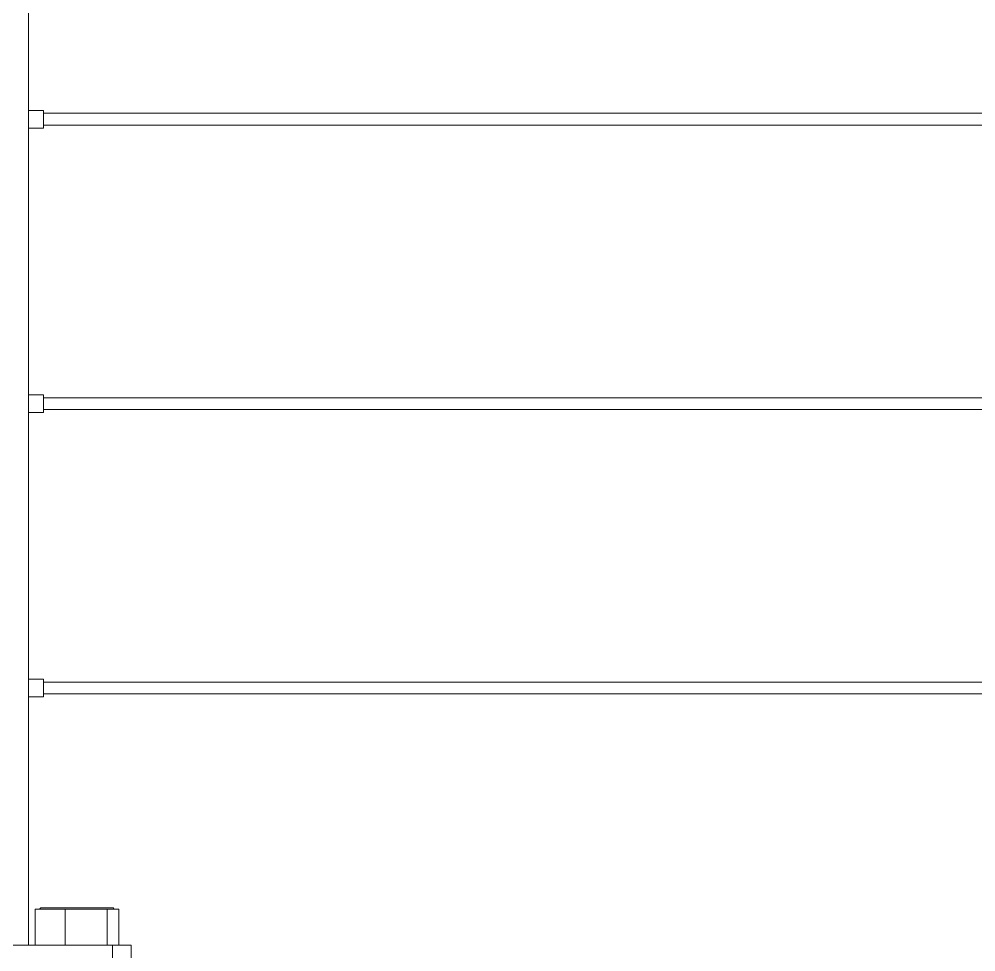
# Model space of a CAD drawing. Header units: inches. Extents: x 0.03 to 2.74, y 0.01 to 1.91.
# Drawn here: x 0.6719 to 0.777, y 0.9095 to 1.012 of the extents above; entities that cross this region are included whole.
import ezdxf

# ---------------------------------------------------------------- set-up
doc = ezdxf.new("R2010")
doc.units = ezdxf.units.IN
doc.header["$MEASUREMENT"] = 0

msp = doc.modelspace()

# ---------------------------------------------------------------- linework, layer by layer
at = {"linetype": 'Continuous', "lineweight": 15}
for p, q in [((0.67291168, 0.91025033), (0.67291168, 1.28525033)), ((0.6745478, 1.00199765), (0.67291168, 1.00199765)), ((0.6745478, 1.00004452), (0.6745478, 1.00199765)), ((1.27163606, 1.00167213), (0.6745478, 1.00167213)), ((0.6745478, 1.00037004), (1.27163606, 1.00037004)), ((0.67291168, 1.00004452), (0.6745478, 1.00004452)), ((0.6745478, 0.97074765), (0.67291168, 0.97074765)), ((0.6745478, 0.96879452), (0.6745478, 0.97074765)), ((1.27163606, 0.97042213), (0.6745478, 0.97042213)), ((0.67291168, 0.96879452), (0.6745478, 0.96879452)), ((0.6745478, 0.96912004), (1.27163606, 0.96912004)), ((0.6745478, 0.93949765), (0.67291168, 0.93949765)), ((0.6745478, 0.93754452), (0.6745478, 0.93949765)), ((1.27163606, 0.93917213), (0.6745478, 0.93917213)), ((0.67291168, 0.93754452), (0.6745478, 0.93754452)), ((0.6745478, 0.93787004), (1.27163606, 0.93787004)), ((0.67365462, 0.91025033), (0.67365462, 0.91422835)), ((0.67365462, 0.91422835), (0.67530877, 0.91422835)), ((0.67426503, 0.91435138), (0.67414199, 0.91422835)), ((0.67426503, 0.91435138), (0.68222106, 0.91435138)), ((0.67530877, 0.91422835), (0.67696292, 0.91422835)), ((0.67696292, 0.91025033), (0.67696292, 0.91422835)), ((0.67696292, 0.91422835), (0.67925713, 0.91422835)), ((0.67925713, 0.91422835), (0.68155135, 0.91422835)), ((0.68155135, 0.91025033), (0.68155135, 0.91422835)), ((0.68155135, 0.91422835), (0.68219141, 0.91422835)), ((0.68219141, 0.91422835), (0.68283147, 0.91422835)), ((0.68234409, 0.91422835), (0.68222106, 0.91435138)), ((0.68283147, 0.91025033), (0.68283147, 0.91422835)), ((0.68213904, 0.91025033), (0.63907802, 0.91025033)), ((0.68213904, 0.90696949), (0.68213904, 0.91025033)), ((0.68213904, 0.91025033), (0.68418957, 0.91025033)), ((0.68418957, 0.91025033), (0.68418957, 0.90696949))]:
    msp.add_line(p, q, dxfattribs=at)

doc.saveas('drawing.dxf')
